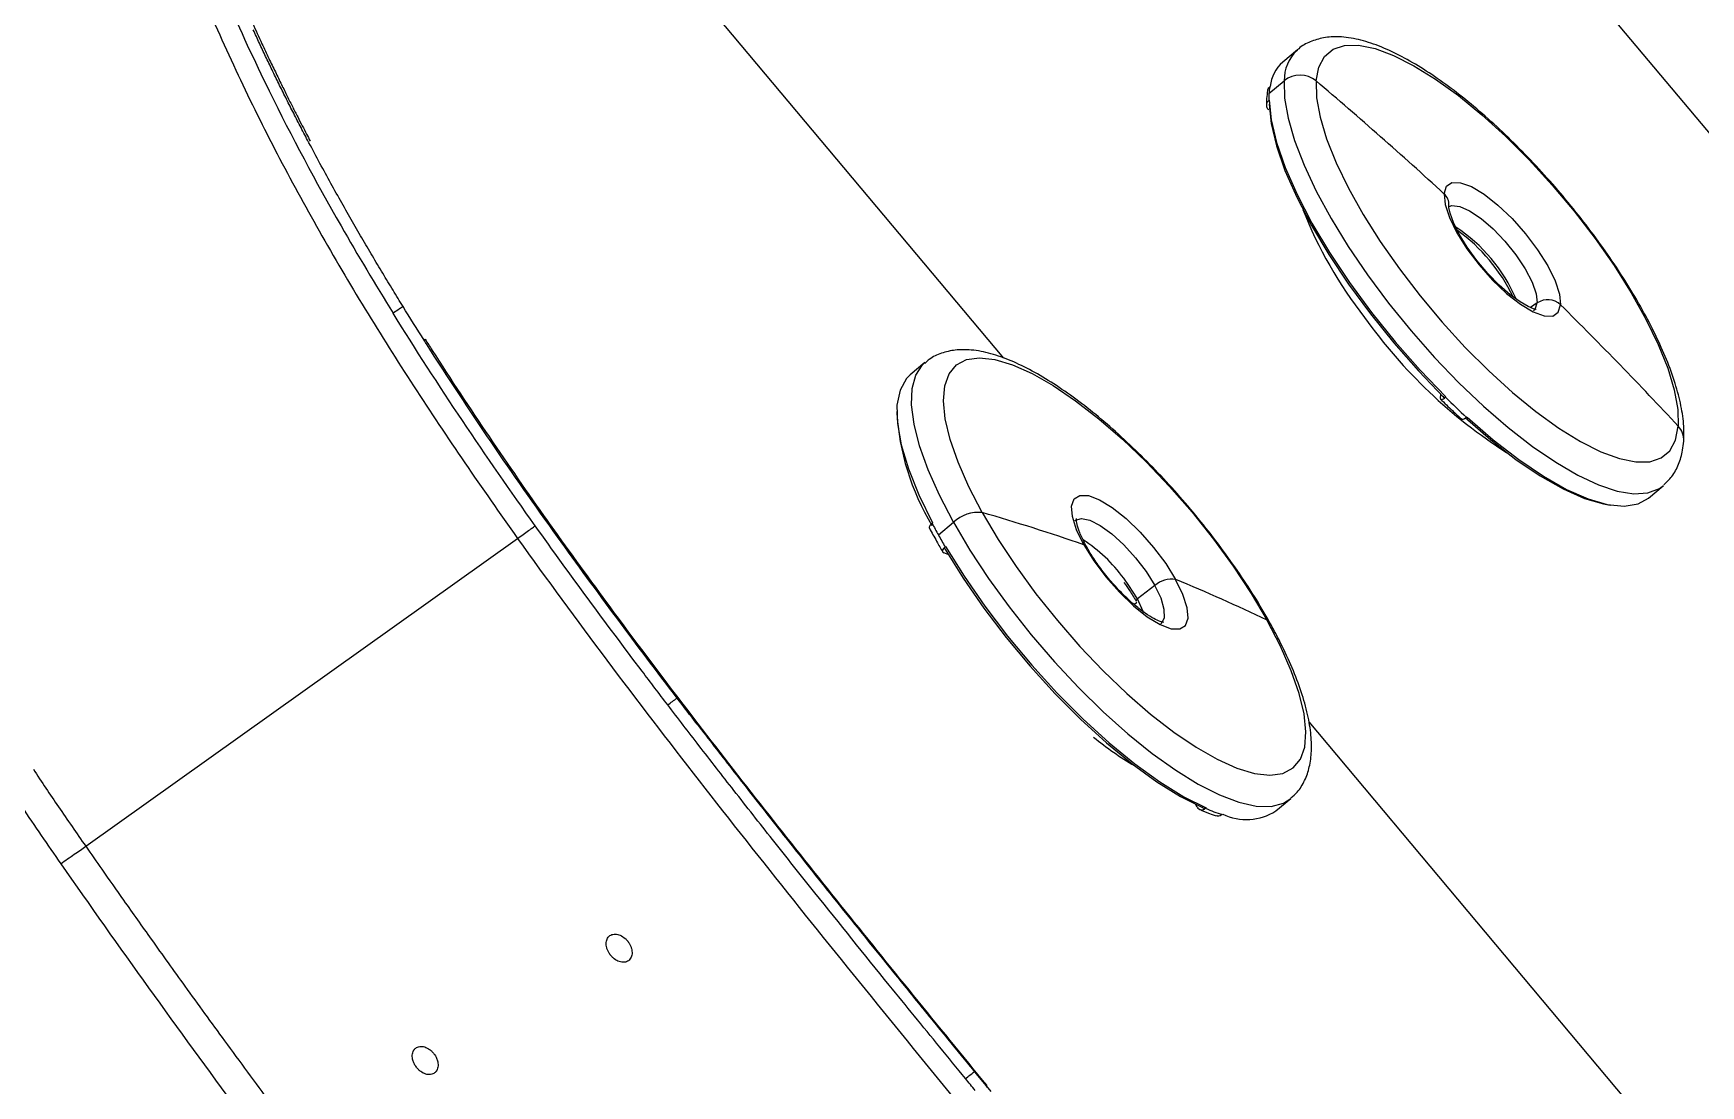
# Model space of a CAD drawing. Extents: x -50 to 28, y -10 to 124.
# Drawn here: x -46.47 to -41.12, y 13.94 to 17.31 of the extents above; entities that cross this region are included whole.
import ezdxf

# ---------------------------------------------------------------- set-up
doc = ezdxf.new("R2010")
doc.units = 0
doc.header["$MEASUREMENT"] = 0
doc.layers.add('GEOMETRY', color=2, linetype='Continuous', lineweight=25)

# ---------------------------------------------------------------- blocks, each defined once
blk = doc.blocks.new('2026 EXCURSION-ENTICE')
at = {"layer": 'GEOMETRY'}
for p, q in [((-28.0833, -63.7554), (-30.9107, -60.3859)), ((-33.1404, -61.1518), (-31.8777, -62.6566)), ((-30.934, -61.6665), (-30.9813, -61.7062)), ((-30.9362, -61.6684), (-30.934, -61.6665)), ((-31.0255, -61.8066), (-30.9768, -61.7658)), ((-31.0216, -61.7843), (-31.0231, -61.7855)), ((-31.0262, -61.8295), (-31.0248, -61.8283)), ((-30.4478, -62.1668), (-30.4478, -62.1663)), ((-30.1644, -62.4793), (-30.1858, -62.4944)), ((-32.1299, -62.6709), (-32.1772, -62.7105)), ((-30.475, -62.7858), (-30.474, -62.7724)), ((-30.4638, -62.7797), (-30.4638, -62.7789)), ((-30.4572, -62.7808), (-30.4586, -62.782)), ((-30.3908, -62.8467), (-30.3893, -62.8455)), ((-29.8071, -63.1056), (-29.7598, -63.0659)), ((-32.1059, -63.1853), (-32.1073, -63.1865)), ((-32.087, -63.224), (-32.0383, -63.1832)), ((-34.8243, -64.2236), (-33.4377, -63.235)), ((-32.0653, -63.2621), (-32.0639, -63.2609)), ((-32.0551, -63.2868), (-32.0696, -63.2813)), ((-31.3919, -63.3862), (-31.4481, -63.4293)), ((-31.4495, -63.4414), (-31.458, -63.448)), ((-30.8979, -63.8243), (-29.7689, -65.1698)), ((-31.003, -64.1099), (-30.9557, -64.0702)), ((-31.2559, -64.0977), (-31.2611, -64.0885)), ((-31.2273, -64.1004), (-31.2288, -64.1016)), ((-31.1754, -64.1218), (-31.1739, -64.1206))]:
    blk.add_line(p, q, dxfattribs=at)
at = {"layer": 'GEOMETRY', "flags": 128}
for points in [[(-30.8743, -61.7667), (-30.8658, -61.7223), (-30.8475, -61.6881), (-30.8198, -61.6648), (-30.783, -61.6527), (-30.7378, -61.652), (-30.685, -61.6628), (-30.6255, -61.6848), (-30.5603, -61.7177), (-30.4905, -61.761), (-30.4174, -61.8138), (-30.3421, -61.8753), (-30.266, -61.9444), (-30.1903, -62.0199), (-30.1164, -62.1007), (-30.0455, -62.1851), (-29.9788, -62.2719), (-29.9176, -62.3596), (-29.8627, -62.4465), (-29.8152, -62.5314), (-29.7759, -62.6126), (-29.7454, -62.6888), (-29.7243, -62.7587), (-29.7129, -62.8212), (-29.7114, -62.8751)], [(-30.9768, -61.7658), (-30.9755, -61.8216), (-30.9643, -61.8861), (-30.9433, -61.9581), (-30.913, -62.0365), (-30.8737, -62.1202), (-30.8261, -62.2077), (-30.7709, -62.2978), (-30.709, -62.3889), (-30.6415, -62.4796), (-30.5693, -62.5686), (-30.4936, -62.6543), (-30.4155, -62.7356), (-30.3364, -62.811), (-30.2575, -62.8794), (-30.1799, -62.9397), (-30.105, -62.9909), (-30.034, -63.0323), (-29.9678, -63.0632), (-29.9076, -63.0831), (-29.8544, -63.0917), (-29.8089, -63.0888), (-29.7719, -63.0746), (-29.7584, -63.0648)], [(-30.8743, -61.7667), (-30.8729, -61.8206), (-30.8615, -61.883), (-30.8404, -61.9529), (-30.8099, -62.0292), (-30.7705, -62.1104), (-30.723, -62.1952), (-30.6682, -62.2822), (-30.6069, -62.3698), (-30.5402, -62.4566), (-30.4693, -62.5411), (-30.3954, -62.6218), (-30.3198, -62.6974), (-30.2436, -62.7665), (-30.1684, -62.828), (-30.0952, -62.8808), (-30.0254, -62.924), (-29.9603, -62.9569), (-29.9007, -62.979), (-29.848, -62.9897), (-29.8028, -62.9891), (-29.766, -62.977), (-29.7382, -62.9536), (-29.7199, -62.9195), (-29.7114, -62.8751)], [(-31.0251, -61.8408), (-31.0189, -61.9035), (-31.0018, -61.9751), (-30.9742, -62.0545), (-30.9364, -62.1402), (-30.8892, -62.2306), (-30.8334, -62.3243), (-30.77, -62.4195), (-30.7, -62.5146), (-30.6248, -62.6078), (-30.5457, -62.6976), (-30.464, -62.7824)], [(-31.0248, -61.8283), (-31.0186, -61.8917), (-31.0013, -61.9642), (-30.9734, -62.0445), (-30.9352, -62.1311), (-30.8874, -62.2227), (-30.831, -62.3174), (-30.7668, -62.4137), (-30.696, -62.5099), (-30.6199, -62.6042), (-30.5399, -62.6951), (-30.4572, -62.7808)], [(-30.4636, -62.1287), (-30.4561, -62.1049), (-30.4382, -62.0928), (-30.4108, -62.0932), (-30.3757, -62.106), (-30.3347, -62.1305), (-30.2904, -62.1653), (-30.2453, -62.2083), (-30.202, -62.257), (-30.163, -62.3087), (-30.1306, -62.3603), (-30.1067, -62.4088), (-30.0926, -62.4513), (-30.0893, -62.4855)], [(-30.4636, -62.1287), (-30.4603, -62.1629), (-30.4462, -62.2055), (-30.4223, -62.2539), (-30.3899, -62.3055), (-30.3509, -62.3572), (-30.3076, -62.4059), (-30.2625, -62.4489), (-30.2182, -62.4837), (-30.1773, -62.5082), (-30.1421, -62.521), (-30.1147, -62.5214), (-30.0968, -62.5093), (-30.0893, -62.4855)], [(-30.168, -62.5004), (-30.1673, -62.5003), (-30.1758, -62.4985), (-30.1937, -62.4912), (-30.2194, -62.4762), (-30.2512, -62.4529), (-30.2865, -62.4218), (-30.3229, -62.3845), (-30.3577, -62.3432), (-30.389, -62.3003), (-30.4146, -62.2587), (-30.4333, -62.2212), (-30.4441, -62.1909), (-30.4476, -62.173), (-30.4478, -62.1668), (-30.4478, -62.1668)], [(-30.4471, -62.1698), (-30.4382, -62.167), (-30.4131, -62.1695), (-30.3813, -62.1836), (-30.3447, -62.2081), (-30.3061, -62.2415), (-30.2678, -62.2814), (-30.2327, -62.3252), (-30.203, -62.3698), (-30.1808, -62.4122), (-30.1676, -62.4496), (-30.1644, -62.4793)], [(-30.1761, -62.504), (-30.1712, -62.4994), (-30.1644, -62.4793)], [(-32.0383, -63.1832), (-32.0833, -63.0968), (-32.1198, -63.0147), (-32.1471, -62.9382), (-32.1649, -62.8685), (-32.1729, -62.8068), (-32.171, -62.7539), (-32.1592, -62.7108), (-32.1376, -62.6781), (-32.1311, -62.6719)], [(-31.9462, -63.1523), (-31.9892, -63.0693), (-32.0238, -62.9906), (-32.0491, -62.9177), (-32.0649, -62.8518), (-32.0708, -62.794), (-32.0667, -62.7452), (-32.0528, -62.7064), (-32.0292, -62.6782), (-31.9964, -62.661), (-31.9549, -62.6552), (-31.9054, -62.6609), (-31.8487, -62.6779), (-31.786, -62.7061), (-31.7181, -62.7448), (-31.6463, -62.7934), (-31.5718, -62.8511), (-31.4959, -62.917), (-31.4199, -62.9898), (-31.345, -63.0684), (-31.2726, -63.1514), (-31.2039, -63.2373), (-31.1401, -63.3247), (-31.0823, -63.4122), (-31.0314, -63.4982)], [(-32.1772, -62.7105), (-32.189, -62.7223), (-32.2099, -62.7591), (-32.2198, -62.8074), (-32.2186, -62.8663), (-32.2063, -62.9349), (-32.1831, -63.0118), (-32.1495, -63.0958), (-32.1059, -63.1853)], [(-30.3961, -62.8471), (-30.3135, -62.9189), (-30.2325, -62.9818), (-30.1544, -63.0347), (-30.0807, -63.0765), (-30.0126, -63.1066), (-29.9514, -63.1245), (-29.9302, -63.128)], [(-30.3893, -62.8455), (-30.3058, -62.9182), (-30.2237, -62.9819), (-30.1447, -63.0354), (-30.0701, -63.0777), (-30.0013, -63.1082), (-29.9393, -63.1263), (-29.8854, -63.1317), (-29.8405, -63.1242), (-29.8071, -63.1056)], [(-31.6196, -63.2558), (-31.6431, -63.2075), (-31.6566, -63.1653), (-31.6594, -63.1316), (-31.6514, -63.1083), (-31.6329, -63.0969), (-31.6051, -63.0979), (-31.5696, -63.1113), (-31.5285, -63.1364), (-31.4841, -63.1716), (-31.439, -63.2149), (-31.3958, -63.2639), (-31.3571, -63.3156), (-31.3251, -63.3671)], [(-31.9462, -63.1523), (-31.8953, -63.2382), (-31.8374, -63.3257), (-31.7736, -63.4131), (-31.7049, -63.4991), (-31.6325, -63.5821), (-31.5577, -63.6606), (-31.4816, -63.7335), (-31.4057, -63.7993), (-31.3312, -63.857), (-31.2594, -63.9057), (-31.1916, -63.9444), (-31.1288, -63.9725), (-31.0722, -63.9895), (-31.0227, -63.9952), (-30.9811, -63.9894), (-30.9483, -63.9722), (-30.9247, -63.944), (-30.9108, -63.9052), (-30.9067, -63.8565), (-30.9126, -63.7986), (-30.9284, -63.7327), (-30.9538, -63.6598), (-30.9883, -63.5812), (-31.0314, -63.4982)], [(-32.0383, -63.1832), (-31.9856, -63.2725), (-31.9258, -63.3635), (-31.86, -63.4545), (-31.7892, -63.5442), (-31.7145, -63.6312), (-31.6371, -63.714), (-31.5582, -63.7914), (-31.479, -63.8622), (-31.4009, -63.9253), (-31.325, -63.9796), (-31.2525, -64.0243), (-31.1847, -64.0587), (-31.1224, -64.0822), (-31.0668, -64.0945), (-31.0187, -64.0954), (-30.9789, -64.0848), (-30.9549, -64.0696)], [(-31.6487, -63.1783), (-31.6469, -63.1767), (-31.6279, -63.1709), (-31.6008, -63.1767), (-31.5674, -63.1937), (-31.53, -63.2209), (-31.4912, -63.2563), (-31.4536, -63.2976), (-31.4197, -63.3419), (-31.3919, -63.3862)], [(-32.0657, -63.2689), (-32.007, -63.3633), (-31.941, -63.4587), (-31.869, -63.5533), (-31.7922, -63.6455), (-31.712, -63.7336), (-31.6297, -63.8161), (-31.5469, -63.8916), (-31.465, -63.9587), (-31.3853, -64.0163), (-31.3095, -64.0632), (-31.2387, -64.0988)], [(-32.0639, -63.2609), (-32.0045, -63.3564), (-31.9378, -63.4529), (-31.865, -63.5486), (-31.7873, -63.6419), (-31.7062, -63.731), (-31.6229, -63.8146), (-31.5391, -63.8909), (-31.4562, -63.9588), (-31.3757, -64.017), (-31.2989, -64.0645), (-31.2273, -64.1004)], [(-31.6196, -63.2558), (-31.5876, -63.3073), (-31.5489, -63.359), (-31.5057, -63.408), (-31.4606, -63.4513), (-31.4162, -63.4865), (-31.3751, -63.5116), (-31.3396, -63.525), (-31.3118, -63.526), (-31.2933, -63.5146), (-31.2853, -63.4913), (-31.2881, -63.4576), (-31.3016, -63.4154), (-31.3251, -63.3671)], [(-31.4481, -63.4293), (-31.4751, -63.3862), (-31.4919, -63.3632)], [(-31.4276, -63.4726), (-31.4289, -63.4694), (-31.4481, -63.4293)], [(-31.3725, -63.5087), (-31.3707, -63.5074), (-31.3611, -63.4902), (-31.3616, -63.463), (-31.3721, -63.4275), (-31.3919, -63.3862)], [(-31.0224, -63.5062), (-31.0254, -63.5023), (-31.0314, -63.4982)]]:
    blk.add_lwpolyline(points, dxfattribs=at)
at = {"layer": 'GEOMETRY'}
for centre, radius, start, end in [((-30.9022, -61.7965), 0.12, 131.2043, 174.1941), ((-30.8414, -61.7651), 0.1354, 134.4254, 180.2833), ((-30.9261, -61.8289), 0.081, 50.2223, 128.7736), ((-39.7743, -72.277), 13.7723, 47.46475, 49.74245), ((-30.7483, -61.826), 0.2779, 176.0003, 180.7144), ((-30.8027, -61.8222), 0.2233, 170.5566, 176.0102), ((-30.4947, -62.164), 0.047, 356.5891, 48.6266), ((-29.6176, -61.6658), 1.3971, 201.5536, 217.9872), ((-30.714, -62.6742), 0.5245, 23.3349, 56.6813), ((-30.754, -62.7078), 0.5693, 25.8878, 54.1222), ((-30.1306, -62.5286), 0.0597, 46.1969, 124.3597), ((-39.529, -72.0196), 13.4167, 42.96726, 45.28503), ((-29.38, -61.5748), 1.642, 215.3838, 237.5288), ((-28.7695, -61.0777), 2.3996, 225.255, 227.4944), ((-31.4193, -62.7803), 0.8028, 183.3946, 210.9634), ((-29.757, -62.9189), 0.0632, 356.4775, 43.8443), ((-31.9584, -63.2687), 0.1171, 84.0104, 133.059), ((-33.6905, -69.2233), 6.3167, 70.86172, 73.96947), ((-30.5099, -62.3466), 1.8048, 207.7359, 209.0898), ((-30.3758, -62.2721), 1.9582, 209.0887, 210.3711), ((-31.8877, -63.6514), 0.4896, 36.0571, 57.1872), ((-31.6237, -63.2702), 0.015, 30.1509, 74.1954), ((-31.3388, -63.4458), 0.0798, 80.1407, 131.7789), ((-33.3073, -68.2054), 5.2286, 64.1958, 67.721), ((-31.4447, -63.4359), 0.00747, 117.5836, 183.5489), ((-30.9438, -63.0879), 1.016, 230.62, 239.6312), ((-31.0109, -63.606), 0.5414, 246.2665, 252.3116), ((-31.098, -63.9621), 0.1757, 244.391, 302.7335)]:
    blk.add_arc(centre, radius, start, end, dxfattribs=at)
for points, knots in [([(-19.8034, -75.3764), (-20.3196, -75.3589), (-20.8361, -75.3401), (-21.608, -75.31), (-21.8648, -75.2996), (-22.3776, -75.2781), (-22.6337, -75.2669), (-23.4014, -75.2323), (-23.9128, -75.2077), (-24.6827, -75.1677), (-24.9398, -75.1539), (-25.4546, -75.125), (-25.7123, -75.11), (-26.4855, -75.063), (-27.0008, -75.0288), (-28.0314, -74.9528), (-28.5466, -74.9109), (-29.3183, -74.8405), (-29.5753, -74.8158), (-29.9606, -74.7766), (-30.0889, -74.7632), (-30.2813, -74.7425), (-30.3615, -74.7338), (-30.4457, -74.7245), (-30.4657, -74.7222), (-30.4737, -74.7213), (-30.4777, -74.7209), (-30.49, -74.7195), (-30.4989, -74.7185), (-30.5161, -74.7166), (-30.524, -74.7157), (-30.5398, -74.7139), (-30.5477, -74.713), (-30.5713, -74.7104), (-30.5867, -74.7086), (-30.6322, -74.7035), (-30.6613, -74.7002), (-30.7179, -74.6936), (-30.7458, -74.6904), (-30.8043, -74.6836), (-30.8348, -74.68), (-30.882, -74.6745), (-30.8979, -74.6726), (-30.9301, -74.6688), (-30.9461, -74.6669), (-30.9935, -74.6612), (-31.024, -74.6575), (-31.0698, -74.6515), (-31.085, -74.6494), (-31.1159, -74.645), (-31.1316, -74.6427), (-31.1552, -74.6392), (-31.1632, -74.638), (-31.1792, -74.6355), (-31.1871, -74.6343), (-31.2107, -74.6305), (-31.2264, -74.6279), (-31.2735, -74.62), (-31.3048, -74.6144), (-31.5866, -74.5618), (-31.8334, -74.4972), (-32.3156, -74.3338), (-32.5511, -74.2347), (-33.0055, -74.0043), (-33.2245, -73.8728), (-33.6416, -73.5802), (-33.8397, -73.4189), (-34.2109, -73.07), (-34.3841, -72.8823), (-34.7019, -72.4841), (-34.8466, -72.2736), (-35.1047, -71.8343), (-35.2181, -71.6054), (-35.3628, -71.2518), (-35.4069, -71.1322), (-35.4865, -70.89), (-35.522, -70.7674), (-35.5841, -70.5202), (-35.6108, -70.3955), (-35.6385, -70.2387), (-35.6437, -70.2072), (-35.6512, -70.1601), (-35.6536, -70.1444), (-35.6583, -70.1134), (-35.6605, -70.0982), (-35.6668, -70.0532), (-35.6706, -70.0238), (-35.6762, -69.9791), (-35.678, -69.9641), (-35.6817, -69.9336), (-35.6835, -69.918), (-35.6863, -69.8943), (-35.6872, -69.8866), (-35.689, -69.8718), (-35.6898, -69.8646), (-35.6916, -69.8492), (-35.6926, -69.841), (-35.6945, -69.825), (-35.6954, -69.817), (-35.7001, -69.7768), (-35.7039, -69.7444), (-35.7115, -69.6788), (-35.7153, -69.6456), (-35.723, -69.5784), (-35.7268, -69.5444), (-35.7382, -69.4425), (-35.7457, -69.3749), (-35.7547, -69.2923), (-35.7565, -69.2758), (-35.7601, -69.2431), (-35.7618, -69.2267), (-35.7652, -69.1951), (-35.7669, -69.18), (-35.7701, -69.1497), (-35.7717, -69.1342), (-35.7768, -69.0863), (-35.7802, -69.0541), (-35.7869, -68.9899), (-35.797, -68.8937), (-35.8068, -68.7974), (-35.8261, -68.6048), (-35.8387, -68.4764), (-35.8998, -67.8343), (-35.9434, -67.3203), (-36.0224, -66.2916), (-36.0579, -65.7769), (-36.1066, -65.0042), (-36.1222, -64.7464), (-36.152, -64.2309), (-36.1663, -63.973), (-36.2076, -63.2001), (-36.2331, -62.6858), (-36.2805, -61.6622), (-36.3024, -61.1525), (-36.3332, -60.3871), (-36.3431, -60.1319), (-36.3622, -59.6212), (-36.3715, -59.3657), (-36.3893, -58.8539), (-36.3979, -58.5977), (-36.4146, -58.0841), (-36.4226, -57.8268), (-36.4382, -57.3111), (-36.4457, -57.0529), (-36.4602, -56.5366), (-36.4672, -56.2784), (-36.4873, -55.5038), (-36.4996, -54.9873), (-36.534, -53.4373), (-36.5532, -52.4035), (-36.5854, -50.3354), (-36.5984, -49.3011), (-36.6191, -47.233), (-36.6267, -46.1992), (-36.6376, -44.1323), (-36.6408, -43.0992), (-36.6428, -41.5493), (-36.6431, -41.0327), (-36.6431, -40.2577), (-36.643, -39.9994), (-36.6429, -39.6765), (-36.6429, -39.6119), (-36.6429, -39.4827), (-36.6428, -39.418), (-36.6428, -39.2899), (-36.6428, -39.2267), (-36.6428, -39.1036), (-36.6428, -39.0437), (-36.6428, -38.9849)], [0, 0, 0, 0, 0.03125, 0.03125, 0.046875, 0.046875, 0.0625, 0.0625, 0.09375, 0.09375, 0.109375, 0.109375, 0.125, 0.125, 0.15625, 0.15625, 0.1875, 0.1875, 0.203125, 0.203125, 0.210937, 0.210937, 0.214844, 0.21582, 0.216064, 0.216064, 0.216309, 0.216309, 0.216797, 0.216797, 0.217285, 0.217285, 0.217773, 0.217773, 0.21875, 0.21875, 0.220703, 0.220703, 0.222656, 0.222656, 0.224609, 0.224609, 0.225586, 0.225586, 0.226562, 0.226562, 0.228516, 0.228516, 0.229492, 0.229492, 0.230469, 0.230469, 0.230957, 0.230957, 0.231445, 0.231445, 0.232422, 0.232422, 0.234375, 0.234375, 0.25, 0.25, 0.265625, 0.265625, 0.28125, 0.28125, 0.296875, 0.296875, 0.3125, 0.3125, 0.328125, 0.328125, 0.34375, 0.34375, 0.351562, 0.351562, 0.359375, 0.359375, 0.367187, 0.367187, 0.369141, 0.369141, 0.370117, 0.370117, 0.371094, 0.371094, 0.373047, 0.373047, 0.374023, 0.374023, 0.375, 0.375, 0.375488, 0.375488, 0.375977, 0.375977, 0.376465, 0.376465, 0.376953, 0.376953, 0.378906, 0.378906, 0.380859, 0.380859, 0.382812, 0.382812, 0.386719, 0.386719, 0.387695, 0.387695, 0.388672, 0.388672, 0.389648, 0.389648, 0.390625, 0.390625, 0.392578, 0.392578, 0.394531, 0.398437, 0.398437, 0.40625, 0.40625, 0.4375, 0.4375, 0.46875, 0.46875, 0.484375, 0.484375, 0.5, 0.5, 0.53125, 0.53125, 0.5625, 0.5625, 0.578125, 0.578125, 0.59375, 0.59375, 0.609375, 0.609375, 0.625, 0.625, 0.640625, 0.640625, 0.65625, 0.65625, 0.6875, 0.6875, 0.75, 0.75, 0.8125, 0.8125, 0.875, 0.875, 0.9375, 0.9375, 0.96875, 0.96875, 0.984375, 0.984375, 0.988281, 0.988281, 0.992187, 0.992187, 0.996094, 0.996094, 1, 1, 1, 1]), ([(-36.2419, -61.1486), (-36.2276, -61.4845), (-36.2129, -61.8206), (-36.1818, -62.4943), (-36.1654, -62.8319), (-36.1311, -63.5086), (-36.113, -63.8476), (-36.0845, -64.3564), (-36.0747, -64.5262), (-36.0546, -64.8657), (-36.0443, -65.0352), (-35.9912, -65.8828), (-35.9436, -66.5602), (-35.8608, -67.5758), (-35.8313, -67.9142), (-35.7836, -68.4217), (-35.7671, -68.5908), (-35.7415, -68.8445), (-35.7328, -68.9291), (-35.7196, -69.0559), (-35.7151, -69.0981), (-35.7061, -69.1827), (-35.7015, -69.2251), (-35.6921, -69.3116), (-35.6873, -69.356), (-35.6773, -69.4457), (-35.6723, -69.4908), (-35.6623, -69.5798), (-35.6572, -69.624), (-35.6497, -69.6897), (-35.6472, -69.7114), (-35.6422, -69.7544), (-35.6397, -69.7757), (-35.6347, -69.8181), (-35.6322, -69.8392), (-35.6273, -69.8813), (-35.6248, -69.9022), (-35.6175, -69.9637), (-35.6127, -70.003), (-35.6047, -70.0633), (-35.6018, -70.0836), (-35.5957, -70.1251), (-35.5925, -70.1463), (-35.5874, -70.1781), (-35.5857, -70.1891), (-35.5821, -70.2108), (-35.5803, -70.2213), (-35.5749, -70.2532), (-35.5711, -70.2744), (-35.536, -70.4651), (-35.4966, -70.633), (-35.4015, -70.9645), (-35.346, -71.1278), (-35.1559, -71.6083), (-34.9979, -71.9163), (-34.6253, -72.4957), (-34.4106, -72.7672), (-33.9327, -73.2635), (-33.6695, -73.4882), (-33.1045, -73.8824), (-32.8027, -74.0519), (-32.3297, -74.26), (-32.1687, -74.3216), (-31.8416, -74.4288), (-31.6756, -74.4745), (-31.4236, -74.5308), (-31.3391, -74.5475), (-31.233, -74.5658), (-31.2012, -74.5712), (-31.1693, -74.5762), (-31.148, -74.5794), (-31.1373, -74.5811), (-31.1165, -74.5841), (-31.1061, -74.5856), (-31.0851, -74.5886), (-31.0747, -74.5901), (-31.0438, -74.5943), (-31.0234, -74.5969), (-30.9823, -74.602), (-30.9614, -74.6045), (-30.9192, -74.6095), (-30.898, -74.612), (-30.8562, -74.6169), (-30.8356, -74.6193), (-30.7955, -74.6241), (-30.7759, -74.6263), (-30.7184, -74.633), (-30.6818, -74.6373), (-30.6244, -74.6438), (-30.6048, -74.646), (-30.5646, -74.6506), (-30.5439, -74.6529), (-30.5232, -74.6553)], [0, 0, 0, 0, 0.0625, 0.0625, 0.125, 0.125, 0.1875, 0.1875, 0.21875, 0.21875, 0.25, 0.25, 0.375, 0.375, 0.4375, 0.4375, 0.46875, 0.46875, 0.484375, 0.484375, 0.492188, 0.492188, 0.5, 0.5, 0.507813, 0.507813, 0.515625, 0.515625, 0.523438, 0.523438, 0.527344, 0.527344, 0.53125, 0.53125, 0.535156, 0.535156, 0.539063, 0.539063, 0.546875, 0.546875, 0.550781, 0.550781, 0.554688, 0.554688, 0.556641, 0.556641, 0.558594, 0.558594, 0.5625, 0.5625, 0.59375, 0.59375, 0.625, 0.625, 0.6875, 0.6875, 0.75, 0.75, 0.8125, 0.8125, 0.875, 0.875, 0.90625, 0.90625, 0.9375, 0.9375, 0.953125, 0.953125, 0.957031, 0.958984, 0.958984, 0.960938, 0.960938, 0.962891, 0.962891, 0.964844, 0.964844, 0.96875, 0.96875, 0.972656, 0.972656, 0.976563, 0.976563, 0.980469, 0.980469, 0.984375, 0.984375, 0.992188, 0.992188, 0.996094, 0.996094, 1, 1, 1, 1]), ([(-34.5559, -61.2238), (-34.5226, -61.3127), (-34.4875, -61.4008), (-34.414, -61.5754), (-34.3754, -61.6619), (-34.335, -61.7476)], [0, 0, 0, 0, 0.5, 0.5, 1, 1, 1, 1]), ([(-34.112, -61.9569), (-34.12, -61.9415), (-34.1361, -61.9109), (-34.1595, -61.8651), (-34.1823, -61.82), (-34.2044, -61.7754), (-34.2259, -61.7315), (-34.2466, -61.6881), (-34.2668, -61.6454), (-34.2798, -61.6171), (-34.2863, -61.603)], [0, 0, 0, 0, 0.132447, 0.262768, 0.390961, 0.517023, 0.640957, 0.762762, 0.882443, 1, 1, 1, 1]), ([(-34.2584, -61.6472), (-34.2511, -61.6628), (-34.2369, -61.6931), (-34.216, -61.7368), (-34.1962, -61.7774), (-34.1777, -61.815), (-34.1603, -61.8497), (-34.1443, -61.8814), (-34.1295, -61.9102), (-34.1161, -61.9361), (-34.1076, -61.9524), (-34.1036, -61.9601)], [0, 0, 0, 0, 0.148045, 0.286761, 0.416195, 0.536391, 0.647388, 0.749218, 0.841914, 0.9255, 1, 1, 1, 1]), ([(-29.6939, -62.9228), (-29.6935, -62.9121), (-29.6923, -62.8813), (-29.6984, -62.8266), (-29.7146, -62.7567), (-29.7401, -62.6816), (-29.7737, -62.6029), (-29.8148, -62.5216), (-29.8625, -62.4384), (-29.9164, -62.3543), (-29.9755, -62.2703), (-30.0392, -62.1873), (-30.1066, -62.1065), (-30.1768, -62.0288), (-30.2489, -61.9554), (-30.322, -61.8872), (-30.3952, -61.825), (-30.4677, -61.7698), (-30.5387, -61.7221), (-30.6077, -61.6828), (-30.6744, -61.6525), (-30.7389, -61.632), (-30.7972, -61.6234), (-30.8491, -61.6262), (-30.8926, -61.6396), (-30.9227, -61.6549), (-30.9347, -61.668), (-30.9369, -61.6705)], [0, 0, 0, 0, 0.02314, 0.066694, 0.111245, 0.155564, 0.199277, 0.242496, 0.285368, 0.328004, 0.370489, 0.412883, 0.455235, 0.497586, 0.539966, 0.582417, 0.624992, 0.667757, 0.710803, 0.75426, 0.798307, 0.84314, 0.888725, 0.92585, 0.959879, 0.992443, 1, 1, 1, 1]), ([(-34.335, -61.7476), (-34.295, -61.8325), (-34.2532, -61.9167), (-34.1665, -62.0835), (-34.1215, -62.1661), (-34.0751, -62.2479)], [0, 0, 0, 0, 0.5, 0.5, 1, 1, 1, 1]), ([(-31.03, -61.7968), (-31.0312, -61.8055), (-31.0334, -61.821), (-31.0335, -61.8381), (-31.0335, -61.8457)], [0, 0, 0, 0, 0.554885, 1, 1, 1, 1]), ([(-31.0297, -61.7977), (-31.0294, -61.7958), (-31.0286, -61.7911), (-31.0251, -61.7876), (-31.0231, -61.7855)], [0, 0, 0, 0, 0.40814, 1, 1, 1, 1]), ([(-31.0262, -61.8295), (-31.0282, -61.8316), (-31.0323, -61.8358), (-31.034, -61.8442), (-31.0327, -61.8527), (-31.0289, -61.8571), (-31.027, -61.8594)], [0, 0, 0, 0, 0.250657, 0.500369, 0.749261, 1, 1, 1, 1]), ([(-33.8055, -62.4909), (-33.8163, -62.4734), (-33.8382, -62.4379), (-33.871, -62.3837), (-33.9044, -62.3279), (-33.9382, -62.2703), (-33.9724, -62.211), (-34.007, -62.15), (-34.0419, -62.0873), (-34.0771, -62.0228), (-34.1002, -61.9791), (-34.112, -61.9569)], [0, 0, 0, 0, 0.100144, 0.203052, 0.308718, 0.417131, 0.528281, 0.642156, 0.758744, 0.87803, 1, 1, 1, 1]), ([(-33.3812, -63.1947), (-33.4605, -63.0833), (-33.5385, -62.9709), (-33.691, -62.7435), (-33.7655, -62.6285), (-33.8376, -62.5121)], [0, 0, 0, 0, 0.5, 0.5, 1, 1, 1, 1]), ([(-33.712, -62.6315), (-33.6522, -62.7251), (-33.5912, -62.8175), (-33.4679, -62.9996), (-33.4055, -63.0893), (-33.3426, -63.1781)], [0, 0, 0, 0, 0.5, 0.5, 1, 1, 1, 1]), ([(-31.0224, -63.5062), (-31.0306, -63.4918), (-31.0543, -63.45), (-31.0985, -63.3795), (-31.1563, -63.2954), (-31.219, -63.2121), (-31.2855, -63.1306), (-31.3551, -63.0521), (-31.4268, -62.9775), (-31.4998, -62.9079), (-31.573, -62.8442), (-31.6457, -62.7871), (-31.7171, -62.7375), (-31.7867, -62.6961), (-31.854, -62.6635), (-31.919, -62.6404), (-31.9783, -62.629), (-32.0313, -62.6288), (-32.0766, -62.6392), (-32.1108, -62.6543), (-32.126, -62.6691), (-32.1309, -62.6738)], [0, 0, 0, 0, 0.029968, 0.08715, 0.144152, 0.201014, 0.257804, 0.31458, 0.371385, 0.42827, 0.485302, 0.542564, 0.600169, 0.658277, 0.71711, 0.776937, 0.83786, 0.889123, 0.935723, 0.979715, 1, 1, 1, 1]), ([(-30.475, -62.7858), (-30.4748, -62.7869), (-30.4745, -62.7893), (-30.4708, -62.7895), (-30.4653, -62.7872), (-30.4609, -62.7837), (-30.4586, -62.782)], [0, 0, 0, 0, 0.249258, 0.500325, 0.751368, 1, 1, 1, 1]), ([(-30.4749, -62.7878), (-30.4621, -62.8004), (-30.439, -62.823), (-30.4159, -62.8444), (-30.4055, -62.854)], [0, 0, 0, 0, 0.554411, 1, 1, 1, 1]), ([(-30.4572, -62.7808), (-30.4581, -62.7815), (-30.46, -62.783), (-30.4623, -62.7839), (-30.4635, -62.7838), (-30.464, -62.7832), (-30.464, -62.7827), (-30.464, -62.7824)], [0, 0, 0, 0, 0.249496, 0.499284, 0.749092, 0.873165, 1, 1, 1, 1]), ([(-30.3908, -62.8467), (-30.393, -62.8484), (-30.3975, -62.8519), (-30.4029, -62.8541), (-30.4067, -62.8541), (-30.407, -62.8517), (-30.4071, -62.8505)], [0, 0, 0, 0, 0.25059, 0.500234, 0.749123, 1, 1, 1, 1]), ([(-29.7582, -63.0633), (-29.749, -63.0547), (-29.7288, -63.0358), (-29.7088, -62.997), (-29.6975, -62.9584), (-29.6949, -62.9326), (-29.6939, -62.9228)], [0, 0, 0, 0, 0.237345, 0.521638, 0.817079, 1, 1, 1, 1]), ([(-33.4377, -63.235), (-33.4322, -63.2311), (-33.426, -63.2267), (-33.4139, -63.218), (-33.4079, -63.2138), (-33.3975, -63.2064), (-33.3931, -63.2032), (-33.386, -63.1982), (-33.3834, -63.1963), (-33.3812, -63.1947)], [0, 0, 0, 0, 0.25, 0.25, 0.5, 0.5, 0.75, 0.75, 1, 1, 1, 1]), ([(-32.1152, -63.2028), (-32.1156, -63.2013), (-32.1164, -63.1984), (-32.1134, -63.1924), (-32.1094, -63.1885), (-32.1073, -63.1865)], [0, 0, 0, 0, 0.332607, 0.667895, 1, 1, 1, 1]), ([(-32.1157, -63.2019), (-32.1081, -63.2161), (-32.0945, -63.2416), (-32.0793, -63.2677), (-32.0726, -63.2794)], [0, 0, 0, 0, 0.554537, 1, 1, 1, 1]), ([(-31.6107, -63.2627), (-31.6144, -63.2558), (-31.625, -63.2362), (-31.6364, -63.2085), (-31.6432, -63.1849), (-31.6438, -63.1711), (-31.6438, -63.1715), (-31.6438, -63.1716)], [0, 0, 0, 0, 0.145195, 0.414337, 0.646319, 0.860102, 1, 1, 1, 1]), ([(-32.0653, -63.2621), (-32.0674, -63.2641), (-32.0715, -63.268), (-32.0741, -63.2738), (-32.074, -63.2788), (-32.071, -63.2805), (-32.0696, -63.2813)], [0, 0, 0, 0, 0.250657, 0.500369, 0.749261, 1, 1, 1, 1]), ([(-32.0657, -63.2689), (-32.0662, -63.2686), (-32.0672, -63.268), (-32.0676, -63.2664), (-32.067, -63.2644), (-32.0658, -63.2629), (-32.0652, -63.2621)], [0, 0, 0, 0, 0.2499983, 0.4999979, 0.7499986, 1, 1, 1, 1]), ([(-31.3642, -63.5047), (-31.364, -63.5047), (-31.3632, -63.5046), (-31.3747, -63.5026), (-31.3948, -63.4934), (-31.4227, -63.4764), (-31.4556, -63.451), (-31.4916, -63.4181), (-31.528, -63.3794), (-31.5623, -63.3373), (-31.5905, -63.2974), (-31.6046, -63.2731), (-31.6107, -63.2627)], [0, 0, 0, 0, 0.044681, 0.134724, 0.229522, 0.33279, 0.442895, 0.557383, 0.674299, 0.792293, 0.910306, 1, 1, 1, 1]), ([(-31.4914, -63.3769), (-31.4851, -63.3853), (-31.47, -63.4054), (-31.4586, -63.4251), (-31.452, -63.4366)], [0, 0, 0, 0, 0.4174723, 1, 1, 1, 1]), ([(-30.9554, -64.068), (-30.9484, -64.0622), (-30.9297, -64.0468), (-30.9094, -64.0122), (-30.8941, -63.9681), (-30.8877, -63.9172), (-30.8902, -63.8586), (-30.9023, -63.7921), (-30.9238, -63.7192), (-30.9541, -63.6419), (-30.9876, -63.5705), (-31.0125, -63.5245), (-31.0224, -63.5062)], [0, 0, 0, 0, 0.054907, 0.146094, 0.239282, 0.339983, 0.450812, 0.56899, 0.688459, 0.806393, 0.922833, 1, 1, 1, 1]), ([(-31.9998, -64.9693), (-32.0275, -64.9355), (-32.1092, -64.8357), (-32.2709, -64.6371), (-32.4499, -64.4151), (-32.6159, -64.2065), (-32.7399, -64.049), (-32.852, -63.905), (-32.9225, -63.8132), (-32.9558, -63.7697)], [0, 0, 0, 0, 0.085348, 0.252309, 0.500725, 0.64311, 0.773769, 0.892728, 1, 1, 1, 1]), ([(-32.8594, -63.83), (-32.7089, -64.0258), (-32.5556, -64.2201), (-32.2459, -64.6067), (-32.0896, -64.799), (-31.9314, -64.9919)], [0, 0, 0, 0, 0.5, 0.5, 1, 1, 1, 1]), ([(-32.751, -63.9742), (-32.7302, -64.0009), (-32.6883, -64.0547), (-32.6248, -64.1355), (-32.5821, -64.1897), (-32.5605, -64.2169)], [0, 0, 0, 0, 0.329176, 0.662509, 1, 1, 1, 1]), ([(-31.2559, -64.0977), (-31.2544, -64.0999), (-31.2512, -64.1042), (-31.2439, -64.1069), (-31.2359, -64.1064), (-31.2311, -64.1032), (-31.2288, -64.1016)], [0, 0, 0, 0, 0.249258, 0.500325, 0.751368, 1, 1, 1, 1]), ([(-31.2487, -64.1049), (-31.238, -64.1094), (-31.2186, -64.1176), (-31.2003, -64.1236), (-31.1922, -64.1262)], [0, 0, 0, 0, 0.554194, 1, 1, 1, 1]), ([(-31.2273, -64.1004), (-31.2283, -64.101), (-31.2303, -64.1024), (-31.2337, -64.1026), (-31.2361, -64.1016), (-31.2378, -64.1002), (-31.2384, -64.0993), (-31.2387, -64.0988)], [0, 0, 0, 0, 0.249496, 0.499284, 0.749092, 0.873165, 1, 1, 1, 1]), ([(-31.1754, -64.1217), (-31.1777, -64.1233), (-31.1825, -64.1265), (-31.189, -64.1274), (-31.192, -64.126), (-31.1928, -64.1256)], [0, 0, 0, 0, 0.427627, 0.853639, 1, 1, 1, 1]), ([(-34.9045, -64.2795), (-34.8897, -64.2691), (-34.8748, -64.2588), (-34.8474, -64.2397), (-34.8348, -64.2309), (-34.8243, -64.2236)], [0, 0, 0, 0, 0.5, 0.5, 1, 1, 1, 1]), ([(-34.8243, -64.2236), (-34.8071, -64.2482), (-34.7668, -64.3061), (-34.6967, -64.4057), (-34.608, -64.5308), (-34.5, -64.6813), (-34.3728, -64.8567), (-34.2807, -64.9815), (-34.2316, -65.0481)], [0, 0, 0, 0, 0.0886487, 0.2085183, 0.3596547, 0.5420194, 0.7555156, 1, 1, 1, 1]), ([(-32.5605, -64.2169), (-32.5372, -64.2464), (-32.489, -64.3072), (-32.4141, -64.4009), (-32.3346, -64.5), (-32.2505, -64.6043), (-32.1616, -64.7139), (-32.0681, -64.8287), (-32.0041, -64.9069), (-31.9714, -64.9469)], [0, 0, 0, 0, 0.120359, 0.248217, 0.383575, 0.526432, 0.67679, 0.834646, 1, 1, 1, 1]), ([(-34.9045, -64.2795), (-34.8114, -64.4131), (-34.7174, -64.5459), (-34.5274, -64.8101), (-34.4315, -64.9415), (-34.3348, -65.0721)], [0, 0, 0, 0, 0.5, 0.5, 1, 1, 1, 1]), ([(-33.1533, -64.5324), (-33.1538, -64.5379), (-33.1529, -64.5467), (-33.1491, -64.5571), (-33.1463, -64.5628), (-33.1442, -64.5663), (-33.1424, -64.569), (-33.1412, -64.5707), (-33.1402, -64.572), (-33.1392, -64.5733), (-33.1374, -64.5755), (-33.1347, -64.5785), (-33.1277, -64.5852), (-33.1156, -64.593), (-33.0991, -64.5969), (-33.0845, -64.5937), (-33.074, -64.584), (-33.0694, -64.5693), (-33.0709, -64.5545), (-33.0746, -64.5442), (-33.0774, -64.5385), (-33.0795, -64.535), (-33.0813, -64.5322), (-33.0825, -64.5306), (-33.0835, -64.5293), (-33.0845, -64.528), (-33.0863, -64.5258), (-33.089, -64.5228), (-33.0961, -64.5161), (-33.1081, -64.5083), (-33.1246, -64.5044), (-33.1392, -64.5075), (-33.1496, -64.5172), (-33.1528, -64.527), (-33.1533, -64.5324)], [0, 0, 0, 0, 0.062579, 0.093981, 0.109653, 0.125282, 0.13313, 0.141024, 0.144979, 0.148919, 0.156768, 0.172397, 0.188068, 0.250523, 0.312952, 0.375333, 0.437692, 0.500054, 0.562448, 0.593858, 0.60949, 0.625238, 0.633126, 0.64097, 0.644881, 0.648789, 0.656602, 0.672281, 0.688062, 0.750447, 0.812807, 0.875168, 0.937557, 1, 1, 1, 1]), ([(-33.7759, -64.8985), (-33.7758, -64.9012), (-33.7749, -64.908), (-33.7711, -64.9199), (-33.7643, -64.9314), (-33.7563, -64.9404), (-33.7465, -64.9488), (-33.7329, -64.9558), (-33.7194, -64.9571), (-33.71, -64.9547), (-33.7049, -64.9517), (-33.7019, -64.949), (-33.7005, -64.9475), (-33.6998, -64.9466), (-33.699, -64.9457), (-33.6982, -64.9445), (-33.6969, -64.9424), (-33.6951, -64.9385), (-33.6934, -64.9323), (-33.6929, -64.9241), (-33.6941, -64.9145), (-33.6979, -64.9025), (-33.7047, -64.8911), (-33.7127, -64.882), (-33.7225, -64.8737), (-33.7362, -64.8667), (-33.7496, -64.8653), (-33.759, -64.8678), (-33.7641, -64.8707), (-33.7671, -64.8734), (-33.7685, -64.8749), (-33.7693, -64.8758), (-33.77, -64.8767), (-33.7708, -64.8779), (-33.7721, -64.88), (-33.7739, -64.8839), (-33.7757, -64.8901), (-33.776, -64.8956), (-33.7759, -64.8985)], [0, 0, 0, 0, 0.03061, 0.072327, 0.1251, 0.15639, 0.18768, 0.250015, 0.312325, 0.343516, 0.374887, 0.390482, 0.398303, 0.402227, 0.406163, 0.414055, 0.421904, 0.437512, 0.468846, 0.500056, 0.530469, 0.572153, 0.625053, 0.656363, 0.687672, 0.749937, 0.812177, 0.843503, 0.874719, 0.890404, 0.898294, 0.902221, 0.906138, 0.913949, 0.921747, 0.937374, 0.968731, 1, 1, 1, 1])]:
    blk.add_open_spline(points, degree=3, knots=knots, dxfattribs=at)
for points in [[(-34.3723, -61.5029), (-34.329, -61.6024), (-34.2833, -61.701), (-34.2353, -61.7987)], [(-34.2887, -61.5813), (-34.2787, -61.6033), (-34.2686, -61.6253), (-34.2584, -61.6472)], [(-34.2353, -61.7987), (-34.1632, -61.9453), (-34.086, -62.0897), (-34.0047, -62.2318)], [(-34.0751, -62.2479), (-33.9794, -62.4169), (-33.8776, -62.5828), (-33.7718, -62.7456)], [(-34.0047, -62.2318), (-33.9507, -62.3263), (-33.8948, -62.4197), (-33.8376, -62.5121)], [(-33.8055, -62.4909), (-33.8162, -62.498), (-33.8269, -62.505), (-33.8376, -62.5121)], [(-33.7381, -62.5983), (-33.7608, -62.5627), (-33.7833, -62.5269), (-33.8055, -62.4909)], [(-33.7381, -62.5983), (-33.7369, -62.5976), (-33.7357, -62.5968), (-33.7345, -62.596)], [(-33.7284, -62.6137), (-33.7317, -62.6086), (-33.7349, -62.6035), (-33.7381, -62.5983)], [(-33.7345, -62.596), (-33.727, -62.6078), (-33.7195, -62.6197), (-33.712, -62.6315)], [(-33.3099, -63.2297), (-33.4544, -63.0285), (-33.5946, -62.8237), (-33.7284, -62.6137)], [(-33.7718, -62.7456), (-33.6641, -62.9116), (-33.5522, -63.0744), (-33.4377, -63.235)], [(-33.0381, -63.6615), (-33.1545, -63.5075), (-33.2692, -63.3521), (-33.3812, -63.1947)], [(-33.3426, -63.1781), (-33.3313, -63.194), (-33.32, -63.2098), (-33.3087, -63.2257)], [(-33.4377, -63.235), (-33.3439, -63.3667), (-33.2482, -63.497), (-33.1512, -63.6261)], [(-33.3085, -63.2256), (-33.3093, -63.2262), (-33.3102, -63.2268), (-33.311, -63.2273)], [(-32.9256, -63.7477), (-33.0559, -63.577), (-33.1845, -63.4047), (-33.3099, -63.2297)], [(-33.3087, -63.2257), (-33.2448, -63.315), (-33.1804, -63.4033), (-33.1152, -63.4912)], [(-33.1152, -63.4912), (-33.031, -63.6049), (-32.9456, -63.7177), (-32.8594, -63.83)], [(-33.1512, -63.6261), (-33.0537, -63.7561), (-32.9549, -63.885), (-32.8552, -64.0131)], [(-32.9558, -63.7697), (-32.9833, -63.7337), (-33.0107, -63.6976), (-33.0381, -63.6615)], [(-32.9558, -63.7697), (-32.9458, -63.7623), (-32.9357, -63.755), (-32.9256, -63.7477)], [(-32.8614, -63.8315), (-32.8828, -63.8036), (-32.9042, -63.7756), (-32.9256, -63.7477)], [(-32.8605, -63.8308), (-32.8608, -63.831), (-32.861, -63.8312), (-32.8613, -63.8315)], [(-32.8613, -63.8315), (-32.8247, -63.8791), (-32.7879, -63.9267), (-32.751, -63.9742)], [(-32.8594, -63.83), (-32.8597, -63.8302), (-32.8601, -63.8305), (-32.8605, -63.8308)], [(-31.9179, -65.0109), (-32.2369, -64.6214), (-32.5533, -64.2297), (-32.8605, -63.8308)], [(-34.9925, -63.9763), (-34.966, -64.0166), (-34.939, -64.0566), (-34.9119, -64.0964)], [(-32.8552, -64.0131), (-32.7551, -64.1416), (-32.6541, -64.2694), (-32.5524, -64.3966)], [(-35.0301, -64.0965), (-34.9886, -64.1581), (-34.9466, -64.219), (-34.9045, -64.2795)], [(-34.9119, -64.0964), (-34.8829, -64.1391), (-34.8536, -64.1815), (-34.8243, -64.2236)], [(-32.5524, -64.3966), (-32.4507, -64.524), (-32.3482, -64.6508), (-32.2453, -64.7774)], [(-32.2453, -64.7774), (-32.1425, -64.9039), (-32.0391, -65.0301), (-31.9355, -65.1561)], [(-31.9998, -64.9693), (-31.9904, -64.9618), (-31.9809, -64.9544), (-31.9714, -64.9469)], [(-31.9684, -65.0075), (-31.9789, -64.9948), (-31.9894, -64.982), (-31.9998, -64.9693)], [(-31.9714, -64.9469), (-31.9575, -64.9638), (-31.9437, -64.9806), (-31.9299, -64.9975)]]:
    blk.add_open_spline(points, degree=3, dxfattribs=at)

msp = doc.modelspace()

# ---------------------------------------------------------------- block references
msp.add_blockref('2026 EXCURSION-ENTICE', (-11.4819, 78.9272))

doc.saveas('drawing.dxf')
